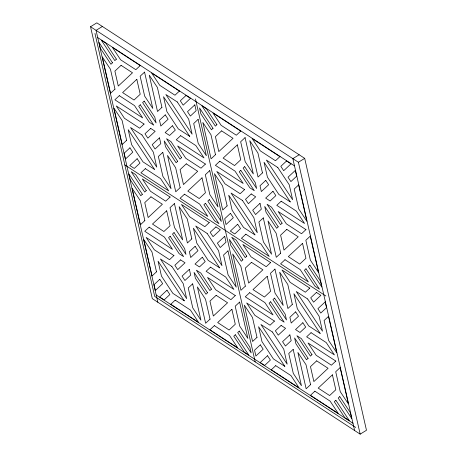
<?xml version="1.0" encoding="UTF-8"?>
<svg xmlns="http://www.w3.org/2000/svg" width="457" height="457" viewBox="0 0 457 457"><rect width="100%" height="100%" fill="white"/><g stroke="black" fill="none" stroke-linecap="round" stroke-linejoin="round"><path stroke-width="0.69" d="M90.526 26.735L96.827 22.85L304.699 158.368L366.474 430.266L360.173 434.15L152.301 298.632L90.526 26.735L298.398 162.252L360.173 434.15M102.374 26.466L96.067 30.351L157.842 302.243M299.158 154.757L292.857 158.642L354.626 430.534M298.398 162.252L304.699 158.368M97.718 37.6L294.502 165.891M124.83 164.908L325.864 295.976M156.197 294.993L352.981 423.285M355.735 427.449L154.7 296.387L94.959 33.435M195.476 98.963L255.217 361.921M112.496 62.792L110.937 64.248L100.329 48.219L99.003 42.41L112.496 62.792M116.398 59.147L114.838 60.604L101.345 40.222L105.79 43.118L116.398 59.147M121.082 65.34L114.896 71.115L118.289 86.053L132.501 72.783L121.082 65.34M114.975 89.149L110.56 93.268L102.305 56.936L110.457 69.247L114.975 89.149M140.23 65.574L135.815 69.693L120.602 59.776L112.451 47.465L140.23 65.574M119.3 95.679L114.884 99.797L142.658 117.906L134.512 105.596L119.3 95.679M136.826 79.318L122.607 92.588L134.032 100.032L140.219 94.256L136.826 79.318M144.555 72.103L140.139 76.222L144.658 96.124L152.809 108.435L144.555 72.103M140.276 104.767L138.717 106.224L149.325 122.253L153.769 125.149L140.276 104.767M144.178 101.123L142.618 102.579L156.105 122.962L154.786 117.152L144.178 101.123M126.612 140.362L122.196 144.481L113.942 108.149L122.093 120.459L126.612 140.362M144.064 124.07L139.648 128.194L124.43 118.277L116.284 105.961L144.064 124.07M161.932 107.389L157.522 111.508L149.262 75.177L157.414 87.487L161.932 107.389M179.384 91.097L174.968 95.222L159.756 85.305L151.604 72.989L179.384 91.097M129.925 147.834L124.178 153.198L125.498 159.007L132.804 152.187L129.925 147.834M150.724 128.417L144.978 133.781L147.857 138.134L155.169 131.313L150.724 128.417M165.245 114.861L159.499 120.225L160.818 126.035L168.13 119.214L165.245 114.861M186.05 95.444L180.298 100.808L183.183 105.161L190.489 98.341L186.05 95.444M137.129 158.716L129.817 165.537L134.261 168.433L140.008 163.069L137.129 158.716M159.487 137.843L152.181 144.663L155.06 149.016L160.807 143.652L159.487 137.843M172.449 125.744L165.143 132.564L169.581 135.461L175.334 130.096L172.449 125.744M194.813 104.87L187.501 111.691L190.386 116.044L196.133 110.68L194.813 104.87M145.337 168.656L140.922 172.775L168.702 190.889L160.55 178.573L145.337 168.656M162.789 152.37L158.373 156.488L162.892 176.391L171.044 188.701L162.789 152.37M180.664 135.683L176.248 139.802L204.028 157.916L195.876 145.6L180.664 135.683M198.11 119.397L193.699 123.516L198.218 143.418L206.364 155.728L198.11 119.397M142.367 194.271L140.807 195.727L130.199 179.698L128.874 173.888L142.367 194.271M146.269 190.626L144.709 192.083L131.216 171.701L135.66 174.597L146.269 190.626M177.687 161.292L176.128 162.755L165.52 146.726L164.2 140.916L177.687 161.292M181.595 157.654L180.029 159.11L166.542 138.728L170.987 141.624L181.595 157.654M213.013 128.32L211.454 129.782L200.846 113.753L199.526 107.938L213.013 128.32M216.915 124.681L215.356 126.138L201.863 105.756L206.307 108.652L216.915 124.681M150.953 196.818L144.766 202.594L148.159 217.532L162.378 204.262L150.953 196.818M186.279 163.846L180.087 169.621L183.48 184.559L197.698 171.289L186.279 163.846M221.599 130.873L215.413 136.649L218.806 151.587L233.024 138.317L221.599 130.873M144.846 220.622L140.43 224.747L132.176 188.41L140.328 200.726L144.846 220.622M170.101 197.053L165.685 201.171L150.473 191.255L142.321 178.938L170.101 197.053M180.172 187.65L175.756 191.774L167.502 155.437L175.648 167.753L180.172 187.65M205.427 164.074L201.011 168.199L185.799 158.282L177.647 145.966L205.427 164.074M215.493 154.677L211.077 158.802L202.822 122.465L210.974 134.781L215.493 154.677M240.748 131.102L236.332 135.226L221.119 125.309L212.973 112.993L240.748 131.102M149.171 227.152L144.755 231.276L172.529 249.385L164.383 237.074L149.171 227.152M166.696 210.791L152.478 224.061L163.903 231.51L170.09 225.729L166.696 210.791M174.425 203.582L170.01 207.701L174.528 227.597L182.68 239.914L174.425 203.582M184.491 194.179L180.075 198.304L207.855 216.412L199.703 204.102L184.491 194.179M202.023 177.819L187.804 191.089L199.223 198.538L205.416 192.757L202.023 177.819M209.746 170.61L205.33 174.728L209.854 194.625L218 206.941L209.746 170.61M219.817 161.207L215.401 165.331L243.181 183.44L235.029 171.129L219.817 161.207M237.343 144.846L223.13 158.116L234.55 165.565L240.736 159.784L237.343 144.846M245.072 137.637L240.656 141.756L245.175 161.652L253.327 173.968L245.072 137.637M170.147 236.24L168.587 237.703L179.195 253.726L183.64 256.623L170.147 236.24M174.048 232.602L172.489 234.058L185.976 254.44L184.657 248.631L174.048 232.602M205.473 203.268L203.908 204.73L214.516 220.754L218.96 223.65L205.473 203.268M209.375 199.629L207.815 201.086L221.302 221.468L219.983 215.658L209.375 199.629M240.793 170.295L239.234 171.758L249.842 187.781L254.286 190.678L240.793 170.295M244.695 166.656L243.135 168.113L256.628 188.495L255.303 182.686L244.695 166.656M156.483 271.835L152.067 275.959L143.812 239.622L151.964 251.938L156.483 271.835M173.934 255.549L169.518 259.667L154.3 249.751L146.154 237.44L173.934 255.549M191.803 238.862L187.393 242.987L179.138 206.65L187.284 218.966L191.803 238.862M209.255 222.576L204.839 226.695L189.626 216.778L181.475 204.468L209.255 222.576M227.129 205.89L222.713 210.014L214.459 173.677L222.61 185.993L227.129 205.89M244.581 189.604L240.165 193.722L224.953 183.805L216.801 171.495L244.581 189.604M262.455 172.917L258.039 177.042L249.785 140.705L257.931 153.021L262.455 172.917M279.901 156.631L275.485 160.75L260.273 150.833L252.127 138.522L279.901 156.631M159.796 279.307L154.049 284.671L155.369 290.486L162.675 283.66L159.796 279.307M180.595 259.89L174.848 265.26L177.727 269.613L185.039 262.786L180.595 259.89M195.116 246.334L189.369 251.698L190.689 257.514L198.001 250.687L195.116 246.334M215.921 226.918L210.169 232.287L213.053 236.64L220.36 229.814L215.921 226.918M230.442 213.362L224.695 218.726L226.015 224.541L233.321 217.715L230.442 213.362M251.241 193.945L245.495 199.315L248.374 203.668L255.686 196.841L251.241 193.945M265.763 180.389L260.016 185.753L261.335 191.563L268.647 184.742L265.763 180.389M286.568 160.973L280.815 166.337L283.7 170.695L291.006 163.869L286.568 160.973M166.999 290.189L159.687 297.016L164.132 299.912L169.878 294.542L166.999 290.189M189.358 269.316L182.052 276.142L184.931 280.495L190.678 275.131L189.358 269.316M202.32 257.217L195.013 264.043L199.452 266.939L205.204 261.57L202.32 257.217M224.684 236.343L217.372 243.17L220.257 247.523L226.004 242.159L224.684 236.343M237.646 224.244L230.334 231.071L234.778 233.967L240.525 228.597L237.646 224.244M260.004 203.371L252.698 210.197L255.577 214.55L261.324 209.186L260.004 203.371M272.966 191.272L265.66 198.098L270.104 200.994L275.851 195.625L272.966 191.272M295.331 170.398L288.019 177.225L290.903 181.578L296.65 176.208L295.331 170.398M175.208 300.135L170.792 304.253L198.572 322.362L190.42 310.052L175.208 300.135M192.66 283.843L188.244 287.967L192.763 307.864L200.914 320.18L192.66 283.843M210.534 267.162L206.118 271.281L233.898 289.39L225.747 277.079L210.534 267.162M227.98 250.87L223.57 254.995L228.089 274.891L236.24 287.207L227.98 250.87M245.855 234.19L241.439 238.308L269.219 256.417L261.073 244.107L245.855 234.19M263.306 217.898L258.891 222.022L263.409 241.919L271.561 254.235L263.306 217.898M281.181 201.217L276.765 205.336L304.545 223.444L296.393 211.134L281.181 201.217M298.632 184.925L294.217 189.049L298.735 208.946L306.887 221.262L298.632 184.925M207.558 292.771L205.998 294.228L195.39 278.199L194.071 272.389L207.558 292.771M211.465 289.127L209.9 290.589L196.413 270.207L200.857 273.097L211.465 289.127M242.884 259.799L241.325 261.255L230.716 245.226L229.397 239.417L242.884 259.799M246.786 256.154L245.226 257.611L231.733 237.229L236.178 240.125L246.786 256.154M278.21 226.826L276.645 228.283L266.037 212.254L264.717 206.444L278.21 226.826M282.112 223.182L280.547 224.638L267.059 204.256L271.504 207.152L282.112 223.182M216.15 295.319L209.957 301.1L213.35 316.038L227.569 302.768L216.15 295.319M251.47 262.347L245.283 268.128L248.677 283.066L262.895 269.796L251.47 262.347M286.796 229.374L280.604 235.155L284.003 250.093L298.215 236.823L286.796 229.374M210.043 319.129L205.627 323.248L197.373 286.916L205.519 299.232L210.043 319.129M235.298 295.553L230.882 299.678L215.67 289.755L207.518 277.445L235.298 295.553M245.363 286.156L240.948 290.275L232.693 253.943L240.845 266.254L245.363 286.156M270.618 262.581L266.203 266.705L250.99 256.783L242.844 244.472L270.618 262.581M280.689 253.184L276.274 257.302L268.019 220.971L276.165 233.281L280.689 253.184M305.944 229.608L301.529 233.733L286.316 223.81L278.164 211.5L305.944 229.608M214.362 325.658L209.946 329.777L237.726 347.891L229.574 335.575L214.362 325.658M231.893 309.298L217.675 322.568L229.094 330.011L235.286 324.236L231.893 309.298M239.617 302.083L235.201 306.207L239.725 326.104L247.871 338.42L239.617 302.083M249.688 292.686L245.272 296.804L273.052 314.919L264.9 302.603L249.688 292.686M267.214 276.325L253.001 289.595L264.42 297.039L270.607 291.263L267.214 276.325M274.943 269.11L270.527 273.235L275.045 293.131L283.197 305.447L274.943 269.11M285.008 259.713L280.592 263.832L308.372 281.946L300.226 269.63L285.008 259.713M302.54 243.353L288.321 256.623L299.741 264.066L305.933 258.291L302.54 243.353M310.263 236.138L305.847 240.262L310.372 260.159L318.518 272.469L310.263 236.138M235.344 334.747L233.778 336.203L244.386 352.233L248.831 355.129L235.344 334.747M239.245 331.102L237.686 332.559L251.173 352.941L249.853 347.131L239.245 331.102M270.664 301.774L269.104 303.231L279.713 319.26L284.157 322.156L270.664 301.774M274.566 298.13L273.006 299.586L286.499 319.969L285.174 314.159L274.566 298.13M305.99 268.802L304.425 270.258L315.039 286.288L319.477 289.184L305.99 268.802M309.892 265.157L308.332 266.614L321.819 286.996L320.5 281.186L309.892 265.157M257 337.369L252.584 341.488L244.329 305.156L252.481 317.466L257 337.369M274.451 321.077L270.036 325.201L254.823 315.284L246.671 302.968L274.451 321.077M292.326 304.396L287.91 308.515L279.655 272.183L287.801 284.494L292.326 304.396M309.772 288.104L305.356 292.229L290.144 282.312L281.998 269.996L309.772 288.104M260.313 344.841L254.566 350.205L255.886 356.014L263.192 349.194L260.313 344.841M281.112 325.424L275.365 330.788L278.244 335.141L285.556 328.32L281.112 325.424M295.639 311.868L289.887 317.232L291.206 323.042L298.518 316.221L295.639 311.868M316.438 292.451L310.686 297.815L313.571 302.168L320.877 295.348L316.438 292.451M267.516 355.723L260.204 362.544L264.649 365.44L270.395 360.076L267.516 355.723M289.875 334.85L282.569 341.67L285.448 346.023L291.195 340.659L289.875 334.85M302.837 322.751L295.53 329.571L299.975 332.468L305.722 327.103L302.837 322.751M325.201 301.877L317.889 308.698L320.774 313.051L326.521 307.687L325.201 301.877M275.725 365.663L271.315 369.787L299.089 387.896L290.943 375.58L275.725 365.663M293.177 349.377L288.761 353.495L293.285 373.398L301.431 385.708L293.177 349.377M311.051 332.69L306.636 336.815L334.415 354.923L326.264 342.607L311.051 332.69M328.503 316.404L324.087 320.523L328.606 340.425L336.758 352.735L328.503 316.404M308.081 358.305L306.516 359.762L295.908 343.733L294.588 337.923L308.081 358.305M311.982 354.661L310.423 356.117L296.93 335.735L301.374 338.631L311.982 354.661M316.667 360.853L310.474 366.628L313.873 381.566L328.086 368.296L316.667 360.853M310.56 384.657L306.144 388.781L297.89 352.45L306.036 364.76L310.56 384.657M335.815 361.087L331.399 365.206L316.187 355.289L308.035 342.978L335.815 361.087M314.879 391.192L310.463 395.311L338.243 413.419L330.097 401.109L314.879 391.192M332.41 374.826L318.192 388.096L329.611 395.545L335.804 389.77L332.41 374.826M340.134 367.617L335.718 371.735L340.242 391.638L348.388 403.948L340.134 367.617M335.861 400.281L334.301 401.737L344.909 417.767L349.348 420.663L335.861 400.281M339.762 396.636L338.203 398.093L351.69 418.475L350.37 412.665L339.762 396.636M177.287 101.985L165.868 94.536L192.106 134.181L188.712 119.243L177.287 101.985M277.805 167.513L266.385 160.07L292.623 199.715L289.23 184.771L277.805 167.513M189.764 136.369L178.344 128.92L166.919 111.662L163.526 96.724L189.764 136.369M290.281 201.897L278.861 194.453L267.436 177.19L264.043 162.252L290.281 201.897M141.967 134.958L130.542 127.509L156.78 167.153L153.386 152.215L141.967 134.958M242.484 200.486L231.059 193.043L257.302 232.687L253.903 217.743L242.484 200.486M154.443 169.341L143.018 161.892L131.599 144.635L128.2 129.697L154.443 169.341M254.96 234.869L243.535 227.426L232.116 210.169L228.723 195.225L254.96 234.869M207.158 233.458L195.739 226.015L221.976 265.66L218.583 250.716L207.158 233.458M307.675 298.992L296.256 291.543L322.493 331.188L319.1 316.25L307.675 298.992M219.634 267.842L208.215 260.399L196.79 243.141L193.397 228.197L219.634 267.842M320.151 333.376L308.732 325.927L297.307 308.669L293.914 293.731L320.151 333.376M171.838 266.431L160.413 258.988L186.65 298.632L183.257 283.688L171.838 266.431M272.355 331.965L260.936 324.516L287.173 364.16L283.774 349.222L272.355 331.965M184.314 300.815L172.889 293.371L161.47 276.114L158.071 261.17L184.314 300.815M284.831 366.348L273.406 358.899L261.987 341.642L258.593 326.704L284.831 366.348"/></g></svg>
